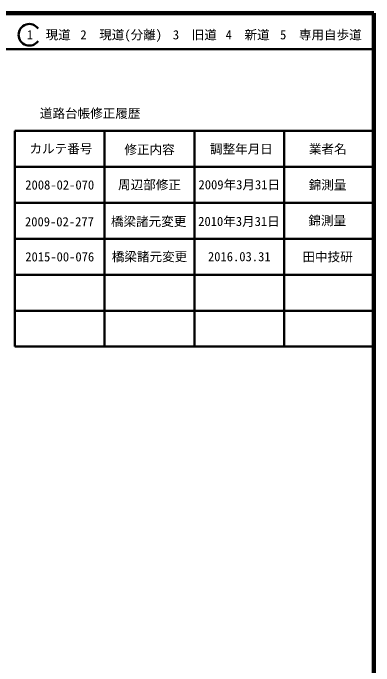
# Model space of a CAD drawing. Units: millimetres on the paper, enlarged 1000 times. Extents: x 40000 to 680000, y 20000 to 380000.
# Drawn here: x 579500 to 680000, y 198357 to 380000 of the extents above; entities that cross this region are included whole.
import ezdxf
from ezdxf.enums import TextEntityAlignment as Align

# ---------------------------------------------------------------- set-up
doc = ezdxf.new("R2010")
doc.units = ezdxf.units.MM
doc.header["$LTSCALE"] = 1000
for name, color, linetype, lineweight in [('M-TTL', 2, 'Continuous', 140), ('M-TTL-FRAM', 2, 'Continuous', 50), ('M-TTL-LINE', 7, 'Continuous', 50)]:
    doc.layers.add(name, color=color, linetype=linetype, lineweight=lineweight)
doc.layers.add('M-TTL-TXT', color=7, linetype='Continuous')
doc.styles.add('ＭＳ ゴシック', font='')
doc.styles.get('ＭＳ ゴシック').set_extended_font_data('MS Gothic')

msp = doc.modelspace()

# ---------------------------------------------------------------- linework, layer by layer
at = {"layer": 'M-TTL'}
for p, q in [((680000, 380000), (40000, 380000)), ((680000, 20000), (680000, 380000))]:
    msp.add_line(p, q, dxfattribs=at)
at = {"layer": 'M-TTL-FRAM'}
for p, q in [((580000, 347197), (580000, 287197)), ((580000, 347197), (680000, 347197)), ((580000, 287197), (680000, 287197))]:
    msp.add_line(p, q, dxfattribs=at)
at = {"layer": 'M-TTL-LINE'}
for p, q in [((40000, 370000), (680000, 370000)), ((605000, 347197), (605000, 287197)), ((630000, 347197), (630000, 287197)), ((655000, 347197), (655000, 287197)), ((580000, 337197), (680000, 337197)), ((580000, 327197), (680000, 327197)), ((580000, 317197), (680000, 317197)), ((580000, 307197), (680000, 307197)), ((580000, 297197), (680000, 297197))]:
    msp.add_line(p, q, dxfattribs=at)
msp.add_arc((584031, 373958), 3000, 35.68533, 324.31467, dxfattribs=at)

# ---------------------------------------------------------------- texts
at = {"layer": 'M-TTL-TXT', "style": 'ＭＳ ゴシック'}
for s, p in [('1\u3000現道', (589448, 373958)), ('2\u3000現道(分離)', (609619, 373958)), ('3\u3000旧道', (630121, 373958)), ('4\u3000新道', (644824, 373958)), ('5\u3000専用自歩道', (665228, 373958)), ('道路台帳修正履歴', (600968, 352113)), ('カルテ番号', (592839, 342277)), ('修正内容', (617509, 342023)), ('調整年月日', (643089, 342197)), ('業者名', (667134, 342197)), ('2008-02-070', (592500, 332189)), ('周辺部修正', (617500, 332245)), ('2009年3月31日', (642500, 332245)), ('錦測量', (667077, 332189)), ('橋梁諸元変更', (617259, 322035)), ('2010年3月31日', (642412, 322035)), ('錦測量', (666989, 322266)), ('2009-02-277', (592420, 321948)), ('2015-00-076', (592500, 312189)), ('橋梁諸元変更', (617500, 312245)), ('2016.03.31', (642500, 312245)), ('田中技研', (667077, 312189))]:
    msp.add_text(s, height=2566, dxfattribs=at).set_placement(p, align=Align.MIDDLE_CENTER)

doc.saveas('drawing.dxf')
